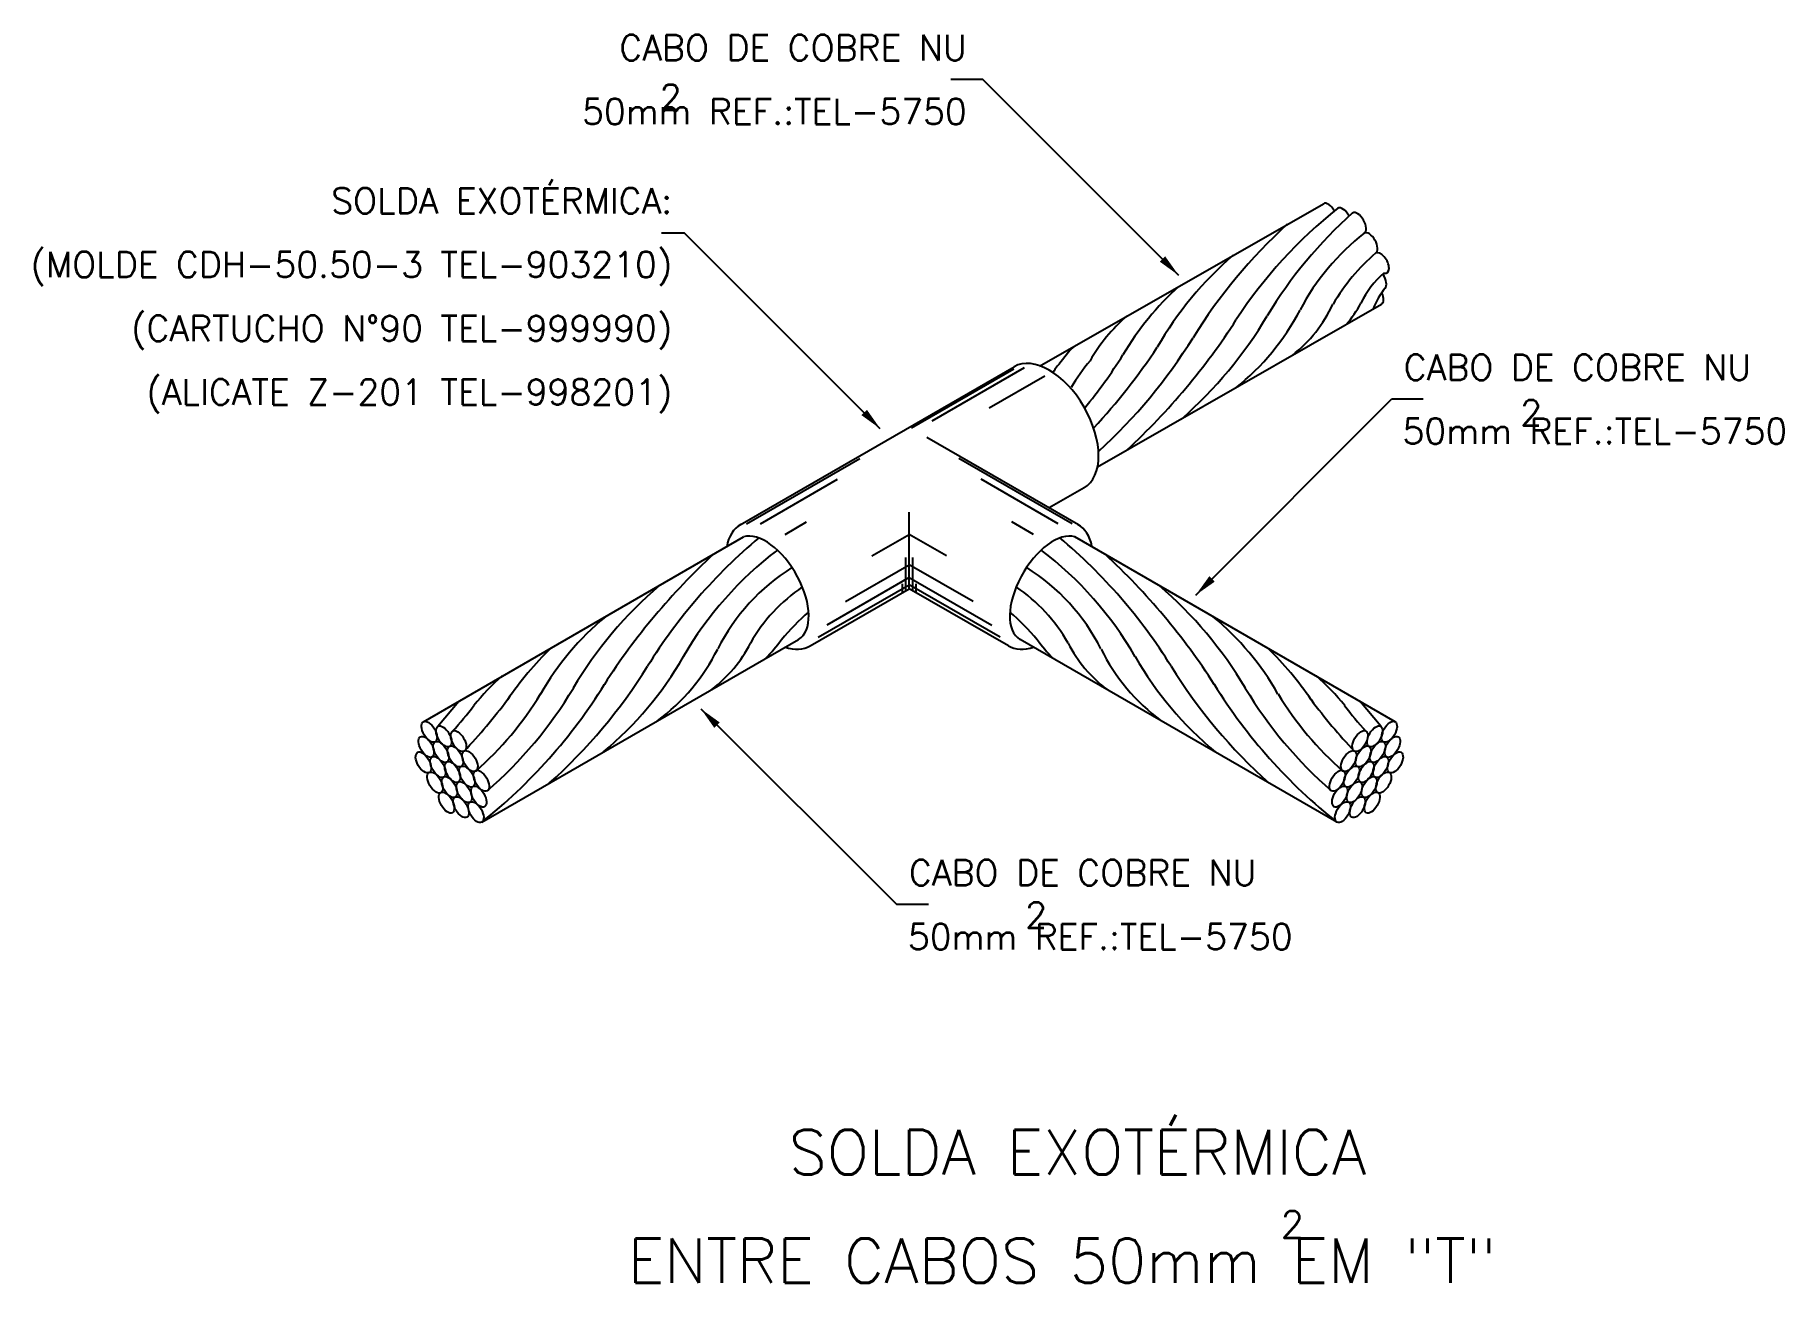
# Model space of a CAD drawing. Header units: millimetres. Extents: x -6540.6 to -6526.9, y -4657.8 to -4648.
import ezdxf
from ezdxf.enums import TextEntityAlignment as Align

# ---------------------------------------------------------------- set-up
doc = ezdxf.new("R2010")
doc.units = ezdxf.units.MM
doc.header["$LTSCALE"] = 10
doc.layers.add('Termotécnica', color=7, linetype='Continuous')
doc.styles.add('140CL', font='romans.shx', dxfattribs={"height": 3.5})
doc.styles.add('r140', font='romans.shx')
doc.styles.add('r80', font='romans.shx')

msp = doc.modelspace()

# ---------------------------------------------------------------- linework, layer by layer
at = {"layer": 'Termotécnica', "color": 2}
for p, q in [((-6533.203, -4648.371), (-6533.453, -4648.371)), ((-6531.667, -4649.906), (-6533.203, -4648.371)), ((-6532.76, -4650.618), (-6530.533, -4649.344)), ((-6535.542, -4649.574), (-6535.722, -4649.574)), ((-6534.007, -4651.109), (-6535.542, -4649.574)), ((-6532.303, -4651.406), (-6530.076, -4650.132)), ((-6531.534, -4652.413), (-6529.999, -4650.877)), ((-6529.749, -4650.877), (-6529.999, -4650.877)), ((-6537.589, -4653.406), (-6535.079, -4651.956)), ((-6529.97, -4653.406), (-6532.481, -4651.956)), ((-6537.132, -4654.194), (-6534.648, -4652.76)), ((-6530.427, -4654.194), (-6532.911, -4652.76)), ((-6535.414, -4653.305), (-6533.878, -4654.84)), ((-6533.628, -4654.84), (-6533.878, -4654.84))]:
    msp.add_line(p, q, dxfattribs=at)
at = {"layer": 'Termotécnica', "color": 3, "linetype": 'Continuous'}
for p, q in [((-6535.105, -4651.862), (-6532.957, -4650.622)), ((-6532.961, -4650.642), (-6533.763, -4651.105)), ((-6532.879, -4650.631), (-6533.603, -4651.049)), ((-6533.154, -4650.945), (-6532.717, -4650.693)), ((-6532.454, -4651.862), (-6533.643, -4651.176)), ((-6535.056, -4651.854), (-6534.168, -4651.341)), ((-6532.503, -4651.854), (-6533.391, -4651.341)), ((-6534.946, -4651.854), (-6534.342, -4651.505)), ((-6532.613, -4651.854), (-6533.217, -4651.505)), ((-6532.408, -4651.572), (-6532.683, -4651.73)), ((-6533.78, -4652.364), (-6533.78, -4651.762)), ((-6534.753, -4651.937), (-6534.585, -4651.839)), ((-6532.806, -4651.937), (-6532.975, -4651.839)), ((-6534.073, -4652.106), (-6533.78, -4651.937)), ((-6533.487, -4652.106), (-6533.78, -4651.937)), ((-6534.28, -4652.464), (-6533.78, -4652.175)), ((-6533.807, -4652.38), (-6533.807, -4652.119)), ((-6533.279, -4652.464), (-6533.78, -4652.175)), ((-6533.752, -4652.38), (-6533.752, -4652.119)), ((-6534.494, -4652.744), (-6533.78, -4652.332)), ((-6533.78, -4652.275), (-6534.427, -4652.649)), ((-6533.834, -4652.395), (-6533.834, -4652.324)), ((-6533.78, -4652.275), (-6533.133, -4652.649)), ((-6533.066, -4652.744), (-6533.78, -4652.332)), ((-6533.725, -4652.395), (-6533.725, -4652.324)), ((-6534.557, -4652.812), (-6533.78, -4652.364)), ((-6533.003, -4652.812), (-6533.78, -4652.364))]:
    msp.add_line(p, q, dxfattribs=at)
at = {"layer": 'Termotécnica', "color": 1}
for p, q in [((-6537.476, -4653.442), (-6537.311, -4653.245)), ((-6530.083, -4653.442), (-6530.248, -4653.245))]:
    msp.add_line(p, q, dxfattribs=at)
for centre, radius, start, end in [((-6528.113, -4652.286), 3.71, 128.435, 146.7642), ((-6527.954, -4652.047), 3.527, 131.7772, 148.8439), ((-6527.974, -4652.617), 4.214, 132.4102, 148.1717), ((-6529.049, -4651.059), 1.886, 128.1044, 152.1084), ((-6529.432, -4651.85), 2.772, 130.6875, 150.1267), ((-6529.097, -4650.927), 1.575, 130.6471, 149.6734), ((-6530.055, -4651.756), 2.389, 132.407, 149.1128), ((-6529.592, -4650.433), 0.717, 130.5057, 154.3774), ((-6531.452, -4649.667), 1.098, 308.0378, 334.9512), ((-6531.082, -4649.668), 0.959, 319.4967, 331.6379), ((-6529.483, -4650.443), 0.715, 142.3713, 157.4842), ((-6531.159, -4651.271), 1.39, 131.2403, 149.9662), ((-6535.623, -4647.424), 5.237, 312.6958, 327.3042), ((-6533.918, -4648.458), 3.434, 311.4359, 329.0739), ((-6532.429, -4649.277), 1.936, 308.6897, 332.2807), ((-6535.166, -4648.147), 4.254, 312.4695, 328.0944), ((-6531.751, -4651.194), 1.038, 135.0122, 145.261), ((-6535.418, -4648.457), 3.908, 320.4544, 327.9633), ((-6536.077, -4647.65), 5.093, 317.3368, 326.3979), ((-6532.43, -4650.78), 0.249, 134.4949, 154.6648), ((-6531.056, -4651.657), 1.696, 140.368, 149.0793), ((-6532.221, -4655.219), 4.254, 130.0733, 148.0944), ((-6535.338, -4655.219), 4.254, 31.9056, 49.9267), ((-6531.764, -4655.942), 5.237, 132.6958, 147.3042), ((-6533.091, -4654.325), 2.846, 127.2636, 149.8631), ((-6534.469, -4654.325), 2.846, 30.1369, 52.7364), ((-6535.796, -4655.942), 5.237, 32.6958, 47.3042), ((-6533.835, -4653.57), 1.623, 122.2359, 153.0764), ((-6533.724, -4653.57), 1.623, 26.9236, 57.7641), ((-6533.63, -4654.794), 3.238, 130.6583, 149.3417), ((-6533.871, -4653.448), 1.329, 124.2317, 150.2847), ((-6533.689, -4653.448), 1.329, 29.7153, 55.7683), ((-6533.93, -4654.794), 3.238, 30.6583, 49.3417), ((-6534.768, -4654.27), 2.189, 129.5979, 150.4021), ((-6532.982, -4654.32), 2.381, 131.8257, 139.1577), ((-6534.578, -4654.32), 2.381, 40.8423, 48.1743), ((-6532.792, -4654.27), 2.189, 29.5979, 50.4021), ((-6534.655, -4654.799), 2.762, 134.5242, 145.4758), ((-6536.672, -4652.149), 1.55, 306.3039, 333.6961), ((-6535.988, -4652.291), 1.085, 307.3631, 332.6369), ((-6535.636, -4652.171), 1.038, 314.739, 325.261), ((-6531.923, -4652.171), 1.038, 214.739, 225.261), ((-6531.571, -4652.291), 1.085, 207.3631, 232.6369), ((-6530.887, -4652.149), 1.55, 206.3039, 233.6961), ((-6532.904, -4654.799), 2.762, 34.5242, 45.4758), ((-6539.413, -4650.748), 4.214, 311.8283, 328.1717), ((-6537.955, -4651.515), 2.772, 309.8733, 330.1267), ((-6529.604, -4651.515), 2.772, 209.8733, 230.1267), ((-6528.147, -4650.748), 4.214, 211.8283, 228.1717), ((-6535.801, -4654.387), 1.78, 131.1773, 141.5135), ((-6539.76, -4650.888), 4.223, 308.4803, 328.2103), ((-6539.261, -4651.44), 3.317, 310.883, 329.117), ((-6527.799, -4650.888), 4.223, 211.7897, 231.5197), ((-6528.298, -4651.44), 3.317, 210.883, 229.117), ((-6531.759, -4654.387), 1.78, 38.4865, 48.8227), ((-6538.956, -4651.971), 2.195, 316.6069, 323.3931), ((-6540.679, -4650.432), 4.679, 316.7715, 323.2285), ((-6538.929, -4651.81), 2.645, 311.4044, 328.5956), ((-6528.63, -4651.81), 2.645, 211.4044, 228.5956), ((-6526.881, -4650.432), 4.679, 216.7715, 223.2285), ((-6528.604, -4651.971), 2.195, 216.6069, 223.3931)]:
    msp.add_arc(centre, radius, start, end, dxfattribs=at)
at = {"layer": 'Termotécnica', "color": 2}
for centre, major_axis, ratio, start_param, end_param in [((-6530.487, -4649.423), (-0.0457, 0.0791), 0.509483, 4.692989, 6.283185), ((-6530.374, -4649.459), (-0.0457, 0.0791), 0.509483, 4.628823, 6.283185), ((-6530.258, -4649.496), (-0.0457, 0.0791), 0.509483, 3.141593, 6.283185), ((-6530.168, -4649.653), (-0.0447, 0.0783), 0.512264, 3.141593, 6.283185), ((-6530.078, -4649.809), (-0.0447, 0.077), 0.525888, 2.655075, 6.283185), ((-6530.099, -4649.931), (-0.0457, 0.0791), 0.509483, 3.262738, 4.839163), ((-6530.122, -4650.053), (-0.0457, 0.0791), 0.509483, 3.141593, 4.494178)]:
    msp.add_ellipse(centre, major_axis=major_axis, ratio=ratio, start_param=start_param, end_param=end_param, dxfattribs=at)
at = {"layer": 'Termotécnica', "color": 3, "linetype": 'Continuous'}
for centre, major_axis, start_param, end_param in [((-6532.683, -4651.097), (-0.274, 0.475), 3.141593, 6.283185), ((-6534.831, -4652.337), (-0.274, 0.475), 6.270306, 6.880723), ((-6532.728, -4652.337), (0.274, 0.475), 5.696014, 6.296065), ((-6534.831, -4652.337), (-0.274, 0.475), 2.556607, 3.141593), ((-6532.728, -4652.337), (0.274, 0.475), 3.141593, 3.726578)]:
    msp.add_ellipse(centre, major_axis=major_axis, ratio=0.57735, start_param=start_param, end_param=end_param, dxfattribs=at)
at = {"layer": 'Termotécnica', "color": 3}
for centre, major_axis, start_param, end_param in [((-6534.877, -4652.364), (0.229, -0.396), 0, 3.020213), ((-6532.683, -4652.364), (-0.229, -0.396), 3.262283, 6.283185)]:
    msp.add_ellipse(centre, major_axis=major_axis, ratio=0.522813, start_param=start_param, end_param=end_param, dxfattribs=at)
at = {"layer": 'Termotécnica', "color": 2}
for centre, major_axis in [((-6537.544, -4653.485), (-0.0457, 0.0791)), ((-6537.43, -4653.521), (-0.0457, 0.0791)), ((-6530.129, -4653.521), (0.0457, 0.0791)), ((-6530.016, -4653.485), (0.0457, 0.0791)), ((-6537.568, -4653.603), (-0.0457, 0.0791)), ((-6537.452, -4653.643), (-0.0457, 0.0791)), ((-6537.315, -4653.558), (-0.0457, 0.0791)), ((-6530.245, -4653.558), (0.0457, 0.0791)), ((-6530.107, -4653.643), (0.0457, 0.0791)), ((-6529.991, -4653.603), (0.0457, 0.0791)), ((-6537.59, -4653.725), (-0.0457, 0.0791)), ((-6537.476, -4653.761), (-0.0457, 0.0791)), ((-6537.34, -4653.678), (-0.0457, 0.0791)), ((-6537.225, -4653.715), (-0.0457, 0.0791)), ((-6530.334, -4653.715), (0.0457, 0.0791)), ((-6530.22, -4653.678), (0.0457, 0.0791)), ((-6530.083, -4653.761), (0.0457, 0.0791)), ((-6529.969, -4653.725), (0.0457, 0.0791)), ((-6537.499, -4653.883), (-0.0457, 0.0791)), ((-6537.386, -4653.918), (-0.0457, 0.0791)), ((-6537.362, -4653.8), (-0.0457, 0.0791)), ((-6537.248, -4653.836), (-0.0457, 0.0791)), ((-6537.136, -4653.869), (-0.0457, 0.0791)), ((-6530.423, -4653.869), (0.0457, 0.0791)), ((-6530.311, -4653.836), (0.0457, 0.0791)), ((-6530.197, -4653.8), (0.0457, 0.0791)), ((-6530.173, -4653.918), (0.0457, 0.0791)), ((-6530.061, -4653.883), (0.0457, 0.0791)), ((-6537.408, -4654.04), (-0.0457, 0.0791)), ((-6537.271, -4653.958), (-0.0457, 0.0791)), ((-6537.156, -4653.993), (-0.0457, 0.0791)), ((-6530.404, -4653.993), (0.0457, 0.0791)), ((-6530.289, -4653.958), (0.0457, 0.0791)), ((-6530.151, -4654.04), (0.0457, 0.0791)), ((-6537.295, -4654.076), (-0.0457, 0.0791)), ((-6537.178, -4654.115), (-0.0457, 0.0791)), ((-6530.381, -4654.115), (0.0457, 0.0791)), ((-6530.265, -4654.076), (0.0457, 0.0791))]:
    msp.add_ellipse(centre, major_axis=major_axis, ratio=0.509483, dxfattribs=at)
for points in [[(-6531.773, -4649.757), (-6531.815, -4649.799), (-6531.667, -4649.906)], [(-6534.112, -4650.96), (-6534.155, -4651.002), (-6534.007, -4651.109)], [(-6531.385, -4652.308), (-6531.427, -4652.265), (-6531.534, -4652.413)], [(-6535.309, -4653.454), (-6535.266, -4653.412), (-6535.414, -4653.305)]]:
    msp.add_solid(points, dxfattribs=at)

# ---------------------------------------------------------------- texts
at = {"layer": 'Termotécnica', "color": 2, "style": 'r80'}
for s, p in [('CABO DE COBRE NU', (-6533.328, -4648.221)), ('50mm REF.:TEL-5750', (-6533.329, -4648.721)), ('SOLDA EXOTÉRMICA:', (-6535.639, -4649.421)), ('(MOLDE CDH-50.50-3 TEL-903210)', (-6535.639, -4649.921)), ('(CARTUCHO N%%D90 TEL-999990)', (-6535.639, -4650.421)), ('(ALICATE Z-201 TEL-998201)', (-6535.639, -4650.921))]:
    msp.add_text(s, height=0.2, dxfattribs=at).set_placement(p, align=Align.RIGHT)
for s, p in [('2', (-6535.737, -4648.608)), ('CABO DE COBRE NU', (-6529.903, -4650.727)), ('2', (-6528.989, -4651.083)), ('50mm REF.:TEL-5750', (-6529.912, -4651.227)), ('CABO DE COBRE NU', (-6533.783, -4654.69)), ('2', (-6532.871, -4655.021)), ('50mm REF.:TEL-5750', (-6533.791, -4655.192))]:
    msp.add_text(s, height=0.2, dxfattribs=at).set_placement(p)
at = {"layer": 'Termotécnica', "color": 5, "style": 'r140'}
for s, p in [(' SOLDA EXOTÉRMICA', (-6532.581, -4657.061)), ('ENTRE CABOS 50mm EM "T"', (-6532.581, -4657.912))]:
    msp.add_text(s, height=0.35, dxfattribs=at).set_placement(p, align=Align.BOTTOM_CENTER)
at = {"layer": 'Termotécnica', "color": 4, "style": '140CL'}
msp.add_text('2', height=0.21, dxfattribs=at).set_placement((-6530.776, -4657.347), align=Align.MIDDLE)

doc.saveas('drawing.dxf')
